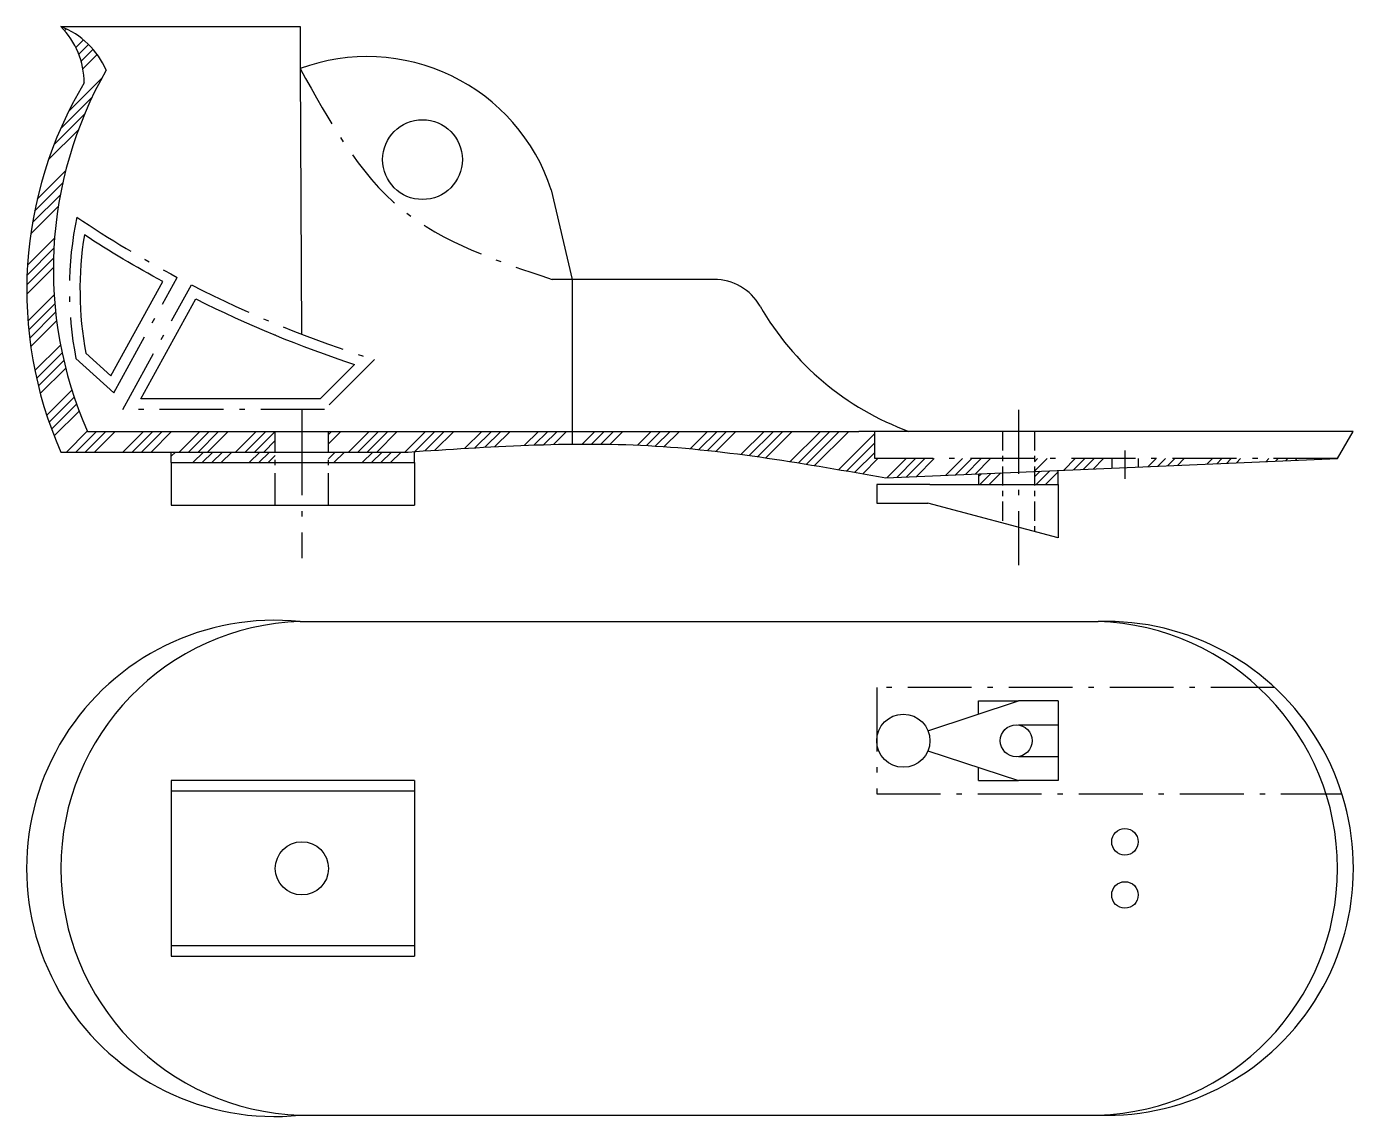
# Model space of a CAD drawing. Header units: inches. Extents: x 17.9 to 42.9, y 1.4 to 21.8.
import ezdxf

# ---------------------------------------------------------------- set-up
doc = ezdxf.new("R2010")
doc.units = ezdxf.units.IN
doc.header["$LTSCALE"] = 0.1
doc.header["$MEASUREMENT"] = 0
doc.linetypes.add('ACAD_ISO10W100', pattern=[18, 12, -3, 0, -3])
for name, color, linetype in [('Baza maneta de reglare', 2, 'Continuous'), ('Hasura plastic', 123, 'Continuous'), ('Intrare sina', 134, 'Continuous'), ('Intrare surub frana', 5, 'Continuous'), ('Intrare surub manseta', 241, 'Continuous'), ('Intrare surub reglaj', 30, 'ACAD_ISO10W100'), ('Intrari suruburi mici', 104, 'Continuous'), ('Linii centrale', 190, 'ACAD_ISO10W100'), ('Maneta', 6, 'Continuous'), ('Rama de plastic', 1, 'Continuous'), ('Tampon de cauciuc', 4, 'Continuous')]:
    doc.layers.add(name, color=color, linetype=linetype)

msp = doc.modelspace()

# ---------------------------------------------------------------- hatches: boundary and pattern name
at = {"layer": 'Hasura plastic'}
h = msp.add_hatch(dxfattribs=at)
h.set_pattern_fill('ANSI34', color=256)
h.set_pattern_definition([(45, (12.2703, 0), (-0.53033, 0.53033), []), (45, (12.4471, 0), (-0.53033, 0.53033), []), (45, (12.6239, 0), (-0.53033, 0.53033), []), (45, (12.80065, 0), (-0.53033, 0.53033), [])])
h.paths.add_polyline_path([(19.439, 21.023, 0.202373), (18.588, 21.846, -0.198912), (19.027, 20.785, 0.243553), (18.588, 13.846), (22.62, 13.846), (22.62, 14.234), (19.088, 14.234, -0.237471)])
edge = h.paths.add_edge_path()
edge.add_line((28.202, 14.234), (23.62, 14.234))
edge.add_line((23.62, 14.234), (23.62, 13.846))
edge.add_line((23.62, 13.846), (25.12, 13.846))
edge.add_spline(control_points=[(25.12, 13.846), (25.158, 13.849), (25.196, 13.851), (25.234, 13.854)], knot_values=[0, 0, 0, 0, 0.113715, 0.113715, 0.113715, 0.113715], degree=3, periodic=0)
edge.add_spline(control_points=[(25.234, 13.854), (26.225, 13.92), (27.215, 13.984), (28.202, 13.995)], knot_values=[0.113715, 0.113715, 0.113715, 0.113715, 3.079567, 3.079567, 3.079567, 3.079567], degree=3, periodic=0)
edge.add_line((28.202, 13.995), (28.202, 14.234))
edge = h.paths.add_edge_path()
edge.add_line((33.888, 14.234), (33.592, 14.234))
edge.add_line((33.592, 14.234), (28.202, 14.234))
edge.add_line((28.202, 14.234), (28.202, 13.995))
edge.add_spline(control_points=[(28.202, 13.995), (28.678, 14), (30.652, 13.97), (32.609, 13.624), (34.096, 13.361)], knot_values=[3.079567, 3.079567, 3.079567, 3.079567, 4.50892, 9.017844, 9.017844, 9.017844, 9.017844], degree=3, periodic=0)
edge.add_line((34.096, 13.361), (36.29, 13.454))
edge.add_line((36.29, 13.454), (36.29, 13.721))
edge.add_line((36.29, 13.721), (33.888, 13.721))
edge.add_line((33.888, 13.721), (33.888, 14.234))
h.paths.add_polyline_path([(38.343, 13.721), (36.89, 13.721), (36.89, 13.48), (38.343, 13.541)])
h = msp.add_hatch(dxfattribs=at)
h.set_pattern_fill('ANSI34', color=256)
edge = h.paths.add_edge_path()
edge.add_line((25.234, 13.646), (25.234, 13.854))
edge.add_spline(control_points=[(25.234, 13.854), (25.196, 13.851), (25.158, 13.849), (25.12, 13.846)], knot_values=[0, 0, 0, 0, 0.113715, 0.113715, 0.113715, 0.113715], degree=3, periodic=0)
edge.add_line((25.12, 13.846), (23.62, 13.846))
edge.add_line((23.62, 13.846), (23.62, 13.646))
edge.add_line((23.62, 13.646), (25.234, 13.646))
h.paths.add_polyline_path([(20.659, 13.846), (20.659, 13.646), (22.62, 13.646), (22.62, 13.846)])
h.paths.add_polyline_path([(36.29, 13.235), (36.29, 13.454), (35.84, 13.435), (35.84, 13.235)])
h.paths.add_polyline_path([(37.34, 13.235), (37.34, 13.499), (36.89, 13.48), (36.89, 13.235)])
at = {"layer": 'Intrare sina'}
h = msp.add_hatch(dxfattribs=at)
h.set_pattern_fill('ANSI34', color=256)
h.paths.add_polyline_path([(42.588, 13.721), (38.843, 13.721), (38.843, 13.562)])

# ---------------------------------------------------------------- linework, layer by layer
at = {"layer": 'Baza maneta de reglare'}
for p, q in [((37.34, 13.235), (37.34, 13.499)), ((35.84, 13.435), (35.84, 13.235)), ((35.84, 13.235), (37.34, 13.235)), ((36.29, 13.235), (36.59, 13.235)), ((35.84, 9.167), (36.59, 9.167)), ((35.84, 8.92), (35.84, 9.167)), ((37.34, 8.714), (37.34, 8.12)), ((35.84, 7.667), (35.84, 7.915)), ((35.84, 7.667), (36.59, 7.667))]:
    msp.add_line(p, q, dxfattribs=at)
at = {"layer": 'Intrare sina', "linetype": 'ACAD_ISO10W100'}
for p, q in [((33.888, 13.721), (33.888, 14.234)), ((42.588, 13.721), (33.888, 13.721)), ((41.408, 9.417), (33.926, 9.417)), ((33.926, 9.417), (33.926, 7.417)), ((33.926, 7.417), (42.673, 7.417))]:
    msp.add_line(p, q, dxfattribs=at)
at = {"layer": 'Intrare surub frana', "linetype": 'ACAD_ISO10W100', "ltscale": 0.5}
for p, q in [((22.62, 12.846), (22.62, 14.234)), ((23.62, 12.846), (23.62, 14.234))]:
    msp.add_line(p, q, dxfattribs=at)
at = {"layer": 'Intrare surub frana'}
msp.add_circle((23.12, 6.017), 0.5, dxfattribs=at)
at = {"layer": 'Intrare surub manseta'}
msp.add_line((22.62, 16.042), (22.62, 16.053), dxfattribs=at)
msp.add_circle((25.387, 19.344), 0.75, dxfattribs=at)
at = {"layer": 'Intrare surub reglaj', "ltscale": 0.3}
for p, q in [((36.29, 14.234), (36.29, 12.516)), ((36.89, 14.234), (36.89, 12.356))]:
    msp.add_line(p, q, dxfattribs=at)
at = {"layer": 'Intrare surub reglaj', "linetype": 'Continuous'}
msp.add_circle((36.549, 8.417), 0.3, dxfattribs=at)
at = {"layer": 'Intrari suruburi mici'}
for p, q in [((38.343, 13.721), (38.343, 13.541)), ((38.843, 13.721), (38.843, 13.562))]:
    msp.add_line(p, q, dxfattribs=at)
for centre in [(38.593, 6.517), (38.593, 5.517)]:
    msp.add_circle(centre, 0.25, dxfattribs=at)
at = {"layer": 'Linii centrale'}
for p, q in [((36.59, 14.636), (36.59, 11.719)), ((23.12, 14.234), (23.12, 11.852)), ((38.593, 13.875), (38.593, 13.342))]:
    msp.add_line(p, q, dxfattribs=at)
at = {"layer": 'Maneta'}
for p, q in [((34.926, 13.235), (33.926, 13.235)), ((33.926, 13.235), (33.926, 12.882)), ((34.926, 13.235), (35.84, 13.235)), ((37.34, 13.235), (37.34, 12.235)), ((33.926, 12.882), (34.889, 12.882)), ((37.34, 12.235), (34.889, 12.882)), ((34.889, 8.605), (36.59, 9.167)), ((37.34, 9.167), (36.59, 9.167)), ((37.34, 9.167), (37.34, 8.714)), ((36.59, 8.714), (37.34, 8.714)), ((34.889, 8.229), (36.59, 7.667)), ((36.59, 8.12), (37.34, 8.12)), ((37.34, 8.12), (37.34, 7.667)), ((37.34, 7.667), (36.59, 7.667))]:
    msp.add_line(p, q, dxfattribs=at)
msp.add_circle((34.426, 8.417), 0.5, dxfattribs=at)
at = {"layer": 'Rama de plastic'}
for p, q in [((18.588, 21.846), (23.086, 21.846)), ((23.086, 21.846), (23.086, 21.056)), ((23.086, 21.056), (23.111, 16.062)), ((27.808, 18.778), (28.202, 17.092)), ((30.866, 17.092), (27.824, 17.092)), ((28.202, 17.092), (28.202, 13.995)), ((23.118, 14.646), (23.12, 14.234)), ((19.088, 14.234), (33.592, 14.234)), ((42.884, 14.234), (33.592, 14.234)), ((42.588, 13.721), (42.884, 14.234)), ((18.588, 13.846), (25.12, 13.846)), ((34.096, 13.361), (42.588, 13.721)), ((23.086, 10.658), (38.09, 10.658)), ((23.086, 1.377), (38.09, 1.377))]:
    msp.add_line(p, q, dxfattribs=at)
at = {"layer": 'Rama de plastic', "linetype": 'ACAD_ISO10W100'}
for points in [[(18.872, 15.602), (19.584, 14.957), (20.776, 17.13, -0.025721), (18.888, 18.263, 0.099389)], [(19.755, 14.646), (21.042, 16.991, 0.043496), (24.483, 15.584), (23.545, 14.646)]]:
    msp.add_lwpolyline(points, format="xyb", close=True, dxfattribs=at)
at = {"layer": 'Rama de plastic'}
for points in [[(19.056, 15.705), (19.53, 15.276), (20.503, 17.05, -0.019857), (19.03, 17.929, 0.085383)], [(20.093, 14.846), (21.124, 16.725, 0.037418), (24.11, 15.493), (23.463, 14.846)]]:
    msp.add_lwpolyline(points, format="xyb", close=True, dxfattribs=at)
for centre, radius, start, end in [((17.527, 20.785), 1.5, 0, 45), ((18.039, 20.426), 1.523, 23.1047, 68.8671), ((24.346, 17.636), 3.645, 18.2474, 110.2362), ((26.008, 17.279), 7.561, 150.3188, 203.7535), ((25.508, 16.891), 7.561, 149.0012, 203.7535), ((30.866, 16.092), 1, 29.8132, 90), ((36.357, 19.239), 5.328, 209.8132, 249.9277), ((22.608, 6.017), 4.665, 84.1218, 275.8782), ((23.231, 6.017), 4.643, 91.7899, 268.2101), ((38.245, 6.017), 4.643, 268.0827, 91.9173), ((37.945, 6.017), 4.643, 271.7899, 88.2101)]:
    msp.add_arc(centre, radius, start, end, dxfattribs=at)
at = {"layer": 'Rama de plastic', "linetype": 'ACAD_ISO10W100'}
msp.add_spline([(23.086, 21.056), (24.993, 18.415), (27.824, 17.092)], degree=3, dxfattribs=at)
at = {"layer": 'Rama de plastic'}
msp.add_spline([(25.12, 13.846), (29.628, 13.967), (34.096, 13.361)], degree=3, dxfattribs=at)
at = {"layer": 'Tampon de cauciuc'}
for p, q in [((20.659, 13.646), (20.659, 13.846)), ((25.234, 13.646), (25.234, 13.854)), ((20.659, 13.646), (25.234, 13.646)), ((20.659, 13.646), (20.659, 12.846)), ((25.234, 13.646), (25.234, 12.846)), ((20.659, 12.846), (25.234, 12.846)), ((25.234, 7.667), (20.659, 7.667)), ((20.659, 7.667), (20.659, 4.367)), ((25.234, 7.667), (25.234, 4.367)), ((25.234, 7.467), (20.659, 7.467)), ((20.659, 4.567), (25.234, 4.567)), ((20.659, 4.367), (25.234, 4.367))]:
    msp.add_line(p, q, dxfattribs=at)

doc.saveas('drawing.dxf')
